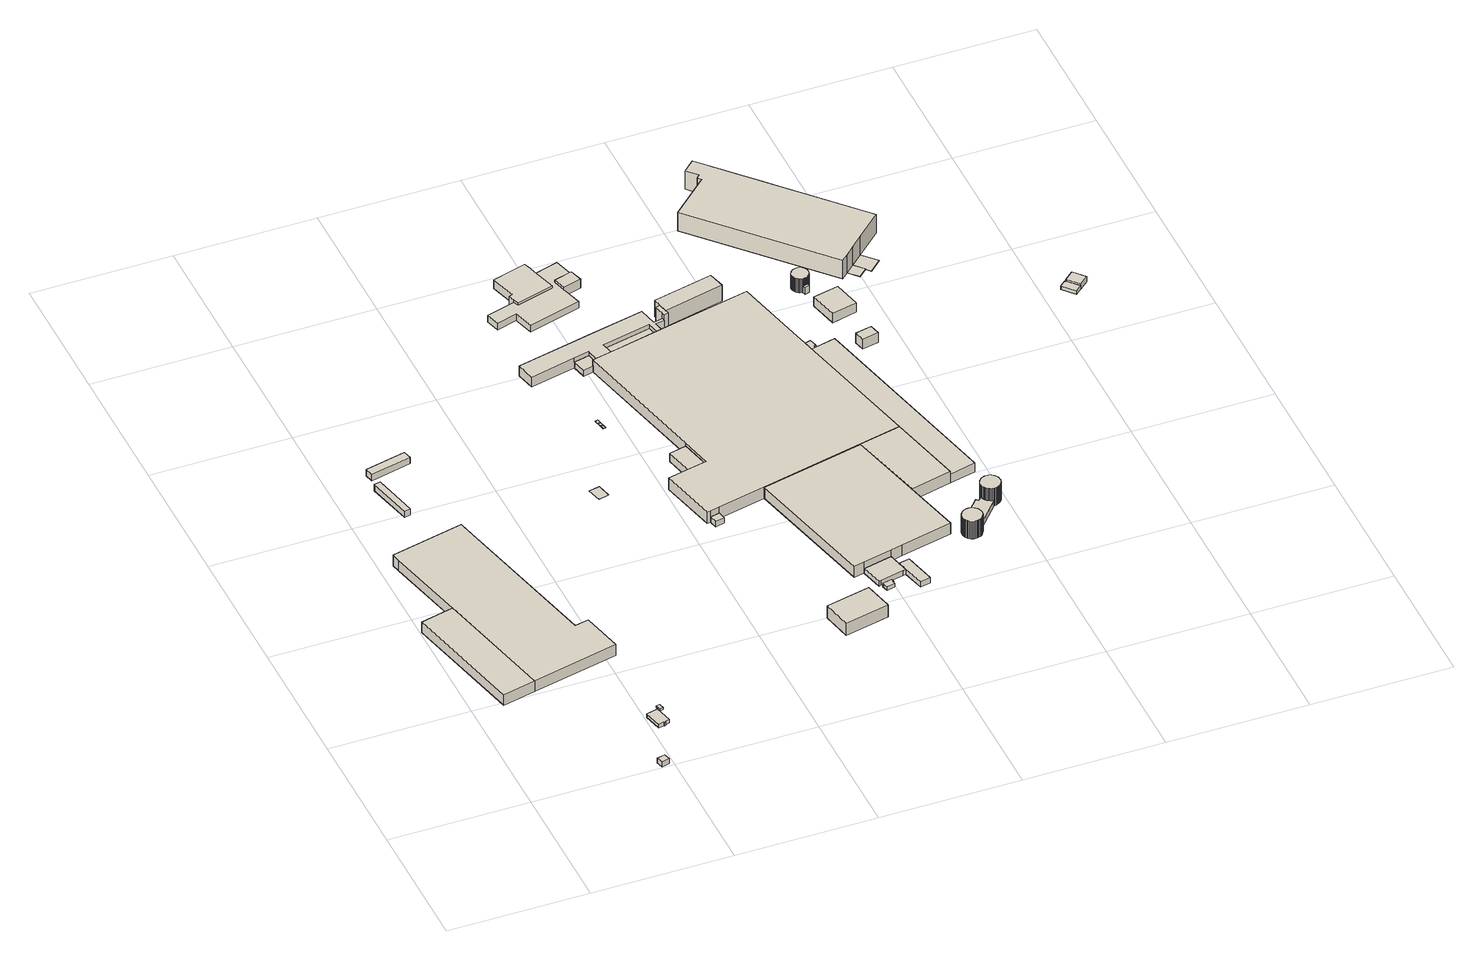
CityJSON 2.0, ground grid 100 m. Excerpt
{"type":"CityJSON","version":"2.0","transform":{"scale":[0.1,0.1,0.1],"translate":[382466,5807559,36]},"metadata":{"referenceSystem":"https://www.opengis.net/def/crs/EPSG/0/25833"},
"CityObjects":{
"building1":{"type":"Building","attributes":{"Gemeindeschluessel":"11000006","BezugspunktDach":"2200","function":"31001_2111","measuredHeight":8.67,"storeysAboveGround":1},"address":[{"country":"Germany","locality":"Berlin","thoroughfareNumber":"10 (2)","thoroughfareName":"Wupperstraße"}],"geometry":[{"type":"Solid","lod":"1","boundaries":[[[[0,1,2,3,4]],[[5,6,7,8,9]],[[5,9,4,3]],[[6,5,3,2]],[[7,6,2,1]],[[8,7,1,0]],[[9,8,0,4]]]]}]},
"building2":{"type":"Building","attributes":{"Gemeindeschluessel":"11000006","BezugspunktDach":"2200","function":"31001_2610","measuredHeight":4.97,"storeysAboveGround":1},"address":[{"country":"Germany","locality":"Berlin","thoroughfareNumber":"2 (2)","thoroughfareName":"Wupperstraße"}],"geometry":[{"type":"Solid","lod":"1","boundaries":[[[[10,11,12,13,14]],[[15,16,17,18,19]],[[15,19,14,13]],[[16,15,13,12]],[[17,16,12,11]],[[18,17,11,10]],[[19,18,10,14]]]]}]},
"building3":{"type":"Building","attributes":{"Gemeindeschluessel":"11000006","BezugspunktDach":"2200","function":"31001_2111","measuredHeight":8.91,"storeysAboveGround":2},"address":[{"country":"Germany","locality":"Berlin","thoroughfareNumber":"10","thoroughfareName":"Wupperstraße"}],"geometry":[{"type":"Solid","lod":"1","boundaries":[[[[20,21,22,23,24,25,26,27,28,29]],[[30,31,32,33,34,7,6,5,35,36]],[[30,36,29,28]],[[31,30,28,27]],[[32,31,27,26]],[[33,32,26,25]],[[34,33,25,24]],[[7,34,24,23]],[[6,7,23,22]],[[5,6,22,21]],[[35,5,21,20]],[[36,35,20,29]]]]}]},
"building4":{"type":"Building","attributes":{"Gemeindeschluessel":"11000006","BezugspunktDach":"2200","function":"31001_2610","measuredHeight":3,"storeysAboveGround":1},"address":[{"country":"Germany","locality":"Berlin","thoroughfareNumber":"2, 4","thoroughfareName":"Wupperstraße"}],"geometry":[{"type":"Solid","lod":"1","boundaries":[[[[37,38,39,40,41,42,43,44]],[[45,46,47,48,49,50,51,52]],[[45,52,44,43]],[[46,45,43,42]],[[47,46,42,41]],[[48,47,41,40]],[[49,48,40,39]],[[50,49,39,38]],[[51,50,38,37]],[[52,51,37,44]]]]}]},
"building5":{"type":"Building","attributes":{"Gemeindeschluessel":"11000006","BezugspunktDach":"2200","function":"51009_1610","measuredHeight":5.16,"storeysAboveGround":0},"address":[{"country":"Germany","locality":"Berlin"}],"geometry":[{"type":"Solid","lod":"1","boundaries":[[[[53,54,55,56]],[[57,58,59,60]],[[57,60,56,55]],[[58,57,55,54]],[[59,58,54,53]],[[60,59,53,56]]]]}]},
"building6":{"type":"Building","attributes":{"Gemeindeschluessel":"11000006","BezugspunktDach":"2200","function":"31001_2610","measuredHeight":1.41,"storeysAboveGround":1},"address":[{"country":"Germany","locality":"Berlin","thoroughfareNumber":"2 (1)","thoroughfareName":"Wupperstraße"}],"geometry":[{"type":"Solid","lod":"1","boundaries":[[[[61,62,63,64]],[[65,66,67,68]],[[65,68,64,63]],[[66,65,63,62]],[[67,66,62,61]],[[68,67,61,64]]]]}]},
"building7":{"type":"Building","attributes":{"Gemeindeschluessel":"11000006","BezugspunktDach":"2200","function":"51009_1610","measuredHeight":5.29,"storeysAboveGround":0},"address":[{"country":"Germany","locality":"Berlin"}],"geometry":[{"type":"Solid","lod":"1","boundaries":[[[[69,70,71,72]],[[73,74,75,76]],[[73,76,72,71]],[[74,73,71,70]],[[75,74,70,69]],[[76,75,69,72]]]]}]},
"building8":{"type":"Building","attributes":{"Gemeindeschluessel":"11000006","BezugspunktDach":"2200","function":"31001_2143","measuredHeight":0.089,"storeysAboveGround":1},"address":[{"country":"Germany","locality":"Berlin","thoroughfareNumber":"9 (1)","thoroughfareName":"Wupperstraße"}],"geometry":[{"type":"Solid","lod":"1","boundaries":[[[[77,78,79,80]],[[81,82,83,84]],[[81,84,80,79]],[[82,81,79,78]],[[83,82,78,77]],[[84,83,77,80]]]]}]},
"building9":{"type":"Building","attributes":{"Gemeindeschluessel":"11000006","BezugspunktDach":"2200","function":"51009_1610","measuredHeight":4.33,"storeysAboveGround":0},"address":[{"country":"Germany","locality":"Berlin"}],"geometry":[{"type":"Solid","lod":"1","boundaries":[[[[85,86,87,88]],[[89,90,91,92]],[[89,92,88,87]],[[90,89,87,86]],[[91,90,86,85]],[[92,91,85,88]]]]}]},
"building10":{"type":"Building","attributes":{"Gemeindeschluessel":"11000006","BezugspunktDach":"2200","function":"51009_1610","measuredHeight":0.447,"storeysAboveGround":0},"address":[{"country":"Germany","locality":"Berlin"}],"geometry":[{"type":"Solid","lod":"1","boundaries":[[[[93,94,95,96]],[[97,98,99,100]],[[97,100,96,95]],[[98,97,95,94]],[[99,98,94,93]],[[100,99,93,96]]]]}]},
"building11":{"type":"Building","attributes":{"Gemeindeschluessel":"11000006","BezugspunktDach":"2200","function":"51009_1610","measuredHeight":0.212,"storeysAboveGround":0},"address":[{"country":"Germany","locality":"Berlin"}],"geometry":[{"type":"Solid","lod":"1","boundaries":[[[[101,102,103,104]],[[105,106,107,108]],[[105,108,104,103]],[[106,105,103,102]],[[107,106,102,101]],[[108,107,101,104]]]]}]},
"building12":{"type":"Building","attributes":{"Gemeindeschluessel":"11000006","BezugspunktDach":"2200","function":"51009_1610","measuredHeight":0.258,"storeysAboveGround":0},"address":[{"country":"Germany","locality":"Berlin"}],"geometry":[{"type":"Solid","lod":"1","boundaries":[[[[109,110,111,112]],[[113,114,115,116]],[[113,116,112,111]],[[114,113,111,110]],[[115,114,110,109]],[[116,115,109,112]]]]}]},
"building13":{"type":"Building","attributes":{"Gemeindeschluessel":"11000006","BezugspunktDach":"2200","function":"31001_2143","measuredHeight":10.91,"storeysAboveGround":2},"address":[{"country":"Germany","locality":"Berlin","thoroughfareNumber":"325 (8)","thoroughfareName":"Goerzallee"}],"geometry":[{"type":"Solid","lod":"1","boundaries":[[[[117,118,119,120]],[[121,122,123,124]],[[121,124,120,119]],[[122,121,119,118]],[[123,122,118,117]],[[124,123,117,120]]]]}]},
"building14":{"type":"Building","attributes":{"Gemeindeschluessel":"11000006","BezugspunktDach":"2200","function":"51009_1610","measuredHeight":6.76,"storeysAboveGround":0},"address":[{"country":"Germany","locality":"Berlin"}],"geometry":[{"type":"Solid","lod":"1","boundaries":[[[[125,126,127,128]],[[129,130,131,132]],[[129,132,128,127]],[[130,129,127,126]],[[131,130,126,125]],[[132,131,125,128]]]]}]},
"building15":{"type":"Building","attributes":{"Gemeindeschluessel":"11000006","BezugspunktDach":"2200","function":"51009_1610","measuredHeight":3.55,"storeysAboveGround":0},"address":[{"country":"Germany","locality":"Berlin"}],"geometry":[{"type":"Solid","lod":"1","boundaries":[[[[133,134,135,136]],[[137,138,139,140]],[[137,140,136,135]],[[138,137,135,134]],[[139,138,134,133]],[[140,139,133,136]]]]}]},
"building16":{"type":"Building","attributes":{"Gemeindeschluessel":"11000006","BezugspunktDach":"2200","function":"31001_2140","measuredHeight":2.92,"storeysAboveGround":1},"address":[{"country":"Germany","locality":"Berlin","thoroughfareNumber":"325 (7)","thoroughfareName":"Goerzallee"}],"geometry":[{"type":"Solid","lod":"1","boundaries":[[[[141,142,143,144,145,146]],[[147,148,149,150,151,152]],[[147,152,146,145]],[[148,147,145,144]],[[149,148,144,143]],[[150,149,143,142]],[[151,150,142,141]],[[152,151,141,146]]]]}]},
"building17":{"type":"Building","attributes":{"Gemeindeschluessel":"11000006","function":"31001_2020"},"address":[{"country":"Germany","locality":"Berlin","thoroughfareNumber":"325","thoroughfareName":"Goerzallee"}],"children":["building17-1","building17-2","building17-3"]},
"building17-1":{"type":"BuildingPart","attributes":{"BezugspunktDach":"2200","measuredHeight":8.14,"storeysAboveGround":2},"parents":["building17"],"geometry":[{"type":"MultiSurface","lod":"1","boundaries":[[[153,154,155,156,157,158,159,160,161,162,163,164,165,166,167,168,169]],[[139,138,170,171,172,173,174,175,176,177,178,179,180,181,182,183,184]],[[139,184,169,168]],[[138,139,168,167]],[[170,138,167,166]],[[171,170,166,165]],[[172,171,165,164]],[[173,172,164,163]],[[174,173,163,162]],[[175,174,162,161]],[[176,175,161,160]],[[185,186,160,159]],[[177,176,187,188]],[[189,185,190,159,158]],[[178,177,188,191,192]],[[193,189,158,157]],[[179,178,191,194]],[[180,179,157,156]],[[181,195,196,156,155]],[[197,195,155,154]],[[181,198,181,182]],[[183,182,154,153]],[[184,183,153,169]],[[188,187,186,185]],[[192,191,188,190,185,189]],[[194,191,189,193]],[[180,196,195,181]],[[182,181,198,195,197]]]}]},
"building17-2":{"type":"BuildingPart","attributes":{"BezugspunktDach":"2200","measuredHeight":4.84,"storeysAboveGround":2},"parents":["building17"],"geometry":[{"type":"Solid","lod":"1","boundaries":[[[[199,200,201,196,195,197]],[[181,180,202,203,204,182]],[[202,180,196,201]],[[203,202,201,200]],[[204,203,200,199]],[[182,204,199,197]],[[181,182,197,195]],[[180,181,195,196]]]]}]},
"building17-3":{"type":"BuildingPart","attributes":{"BezugspunktDach":"2200","measuredHeight":4.84,"storeysAboveGround":2},"parents":["building17"],"geometry":[{"type":"MultiSurface","lod":"1","boundaries":[[[193,186,185,189]],[[188,187,194,191]],[[194,187,186,193]],[[188,191,189,185]],[[187,188,205,185,186]],[[194,193,189,191]]]}]},
"building18":{"type":"Building","attributes":{"Gemeindeschluessel":"11000006","function":"31001_2054"},"address":[{"country":"Germany","locality":"Berlin","thoroughfareNumber":"327","thoroughfareName":"Goerzallee"}],"children":["building18-1","building18-2","building18-3"]},
"building18-1":{"type":"BuildingPart","attributes":{"BezugspunktDach":"2200","measuredHeight":7.12,"storeysAboveGround":2},"parents":["building18"],"geometry":[{"type":"MultiSurface","lod":"1","boundaries":[[[206,207,208,209,210,211,212,213,214]],[[215,216,217,218,219,220,221,222,223]],[[215,223,214,213]],[[216,215,213,212]],[[217,216,212,211]],[[224,225,211,210]],[[226,224,218,210,209]],[[227,226,209,208]],[[221,220,208,207]],[[222,221,207,206]],[[223,222,206,214]],[[218,217,225,224]],[[219,218,224,226]],[[220,219,226,227]]]}]},
"building18-2":{"type":"BuildingPart","attributes":{"BezugspunktDach":"2200","measuredHeight":5.46,"storeysAboveGround":2},"parents":["building18"],"geometry":[{"type":"MultiSurface","lod":"1","boundaries":[[[228,229,230,231,232,233,234,235,236,237,225,224,226,227,238]],[[220,219,218,217,239,240,241,242,243,244,245,246,247,248,249]],[[220,249,238,227]],[[220,250,220,219]],[[219,226,219,218]],[[239,217,225,237]],[[240,239,237,236]],[[241,240,236,235]],[[242,241,235,234]],[[243,242,234,242,243,251]],[[244,243,244,232]],[[245,244,232,231]],[[246,245,231,230]],[[247,246,230,229]],[[248,247,229,228]],[[249,248,228,238]],[[219,220,250,227,226]],[[218,219,226,224,252]],[[253,217,218,224,225]],[[251,243,242,234,233]],[[233,232,244,243]]]}]},
"building18-3":{"type":"BuildingPart","attributes":{"BezugspunktDach":"2200","measuredHeight":7.21,"storeysAboveGround":2},"parents":["building18"],"geometry":[{"type":"MultiSurface","lod":"1","boundaries":[[[254,255,256,257]],[[242,258,244,243]],[[234,233,243,257,256]],[[258,242,256,255]],[[244,258,255,254]],[[243,233,232,259,254,257]],[[242,243,233,234]],[[244,259,232,233,243]]]}]},
"building19":{"type":"Building","attributes":{"Gemeindeschluessel":"11000006","function":"31001_2111"},"address":[{"country":"Germany","locality":"Berlin","thoroughfareNumber":"325 (6)","thoroughfareName":"Goerzallee"}],"children":["building19-1","building19-2"]},
"building19-1":{"type":"BuildingPart","attributes":{"BezugspunktDach":"2200","measuredHeight":4.18,"storeysAboveGround":1},"parents":["building19"],"geometry":[{"type":"Solid","lod":"1","boundaries":[[[[260,261,262,263,264,265,266,267,268]],[[269,270,271,272,273,274,275,276,277]],[[269,277,268,267]],[[270,269,267,266]],[[271,270,266,265]],[[272,271,265,264]],[[274,273,263,262]],[[275,274,262,261]],[[276,275,261,260]],[[277,276,260,268]],[[273,272,264,263]]]]}]},
"building19-2":{"type":"BuildingPart","attributes":{"BezugspunktDach":"2200","measuredHeight":4.34,"storeysAboveGround":1},"parents":["building19"],"geometry":[{"type":"MultiSurface","lod":"1","boundaries":[[[278,279,280,281,282]],[[283,284,285,273,272]],[[283,272,282,281]],[[284,283,281,280]],[[285,284,280,279]],[[273,285,279,278]],[[272,264,263,278,282]],[[273,286,263,264,272,287]]]}]},
"building20":{"type":"Building","attributes":{"Gemeindeschluessel":"11000006","function":"31001_2111"},"address":[{"country":"Germany","locality":"Berlin","thoroughfareNumber":"325 (5)","thoroughfareName":"Goerzallee"}],"children":["building20-1","building20-2"]},
"building20-1":{"type":"BuildingPart","attributes":{"BezugspunktDach":"2200","measuredHeight":12.48,"storeysAboveGround":2},"parents":["building20"],"geometry":[{"type":"MultiSurface","lod":"1","boundaries":[[[288,289,290,291,292,293,294,295,296]],[[297,298,299,300,301,302,303,304,305]],[[297,305,296,295]],[[298,297,295,294]],[[300,299,293,292]],[[301,300,292,291]],[[302,301,291,290]],[[303,302,290,289]],[[304,303,289,288]],[[305,304,288,296]],[[306,299,298,294,293]]]}]},
"building20-2":{"type":"BuildingPart","attributes":{"BezugspunktDach":"2200","measuredHeight":9.44,"storeysAboveGround":2},"parents":["building20"],"geometry":[{"type":"Solid","lod":"1","boundaries":[[[[307,308,309,310]],[[311,312,299,298]],[[311,298,310,309]],[[312,311,309,308]],[[299,312,308,307]],[[298,294,293,299,307,310]],[[299,293,294,298]]]]}]},
"building21":{"type":"Building","attributes":{"Gemeindeschluessel":"11000006","BezugspunktDach":"2200","function":"31001_2111","measuredHeight":9.54,"storeysAboveGround":2},"address":[{"country":"Germany","locality":"Berlin","thoroughfareNumber":"325 (2)","thoroughfareName":"Goerzallee"}],"geometry":[{"type":"Solid","lod":"1","boundaries":[[[[313,314,315,316,309,317,318,319,320,321,322,323,324,325,326,327,328,329,330]],[[331,332,333,203,202,180,179,176,175,334,335,336,337,338,339,89,92,340,341]],[[331,341,330,329]],[[332,331,329,328]],[[333,332,328,327]],[[203,333,327,326]],[[202,203,326,325]],[[180,202,325,324]],[[179,180,324,323]],[[176,179,323,322]],[[175,176,322,321]],[[334,175,321,320]],[[335,334,320,319]],[[336,335,319,318]],[[337,336,318,317]],[[338,337,317,309]],[[339,338,309,316]],[[89,339,316,315]],[[92,89,315,314]],[[340,92,314,313]],[[341,340,313,330]]]]}]},
"building22":{"type":"Building","attributes":{"Gemeindeschluessel":"11000006","BezugspunktDach":"2200","function":"31001_2100","measuredHeight":12.76,"storeysAboveGround":3},"address":[{"country":"Germany","locality":"Berlin","thoroughfareNumber":"325 (4)","thoroughfareName":"Goerzallee"}],"geometry":[{"type":"Solid","lod":"1","boundaries":[[[[342,343,344,345,346,347,348]],[[349,350,351,352,173,172,353]],[[349,353,348,347]],[[350,349,347,346]],[[351,350,346,345]],[[352,351,345,344]],[[173,352,344,343]],[[172,173,343,342]],[[353,172,342,348]]]]}]},
"building23":{"type":"Building","attributes":{"Gemeindeschluessel":"11000006","BezugspunktDach":"2200","function":"31001_2513","measuredHeight":14.44,"storeysAboveGround":3},"address":[{"country":"Germany","locality":"Berlin","thoroughfareNumber":"325 (10)","thoroughfareName":"Goerzallee"}],"geometry":[{"type":"Solid","lod":"1","boundaries":[[[[354,355,356,357,358,359,360,361,362,363,364,365,366,367,368,369,370,371,372,373,374,375,376,377,378,379,380,381,382,383,384,385,386,387,388,389,390,391,392,393,394,395,396,397,398,399]],[[400,401,402,403,404,405,406,407,408,409,410,411,412,413,414,415,416,417,418,419,420,421,422,423,424,425,426,427,428,429,430,431,432,433,434,435,436,437,438,439,440,441,442,443,444,445]],[[400,445,399,398]],[[401,400,398,397]],[[402,401,397,396]],[[403,402,396,395]],[[404,403,395,394]],[[405,404,394,393]],[[406,405,393,392]],[[407,406,392,391]],[[408,407,391,390]],[[409,408,390,389]],[[410,409,389,388]],[[411,410,388,387]],[[412,411,387,386]],[[413,412,386,385]],[[414,413,385,384]],[[415,414,384,383]],[[416,415,383,382]],[[417,416,382,381]],[[418,417,381,380]],[[419,418,380,379]],[[420,419,379,378]],[[421,420,378,377]],[[422,421,377,376]],[[423,422,376,375]],[[424,423,375,374]],[[425,424,374,373]],[[426,425,373,372]],[[427,426,372,371]],[[428,427,371,370]],[[429,428,370,369]],[[430,429,369,368]],[[431,430,368,367]],[[432,431,367,366]],[[433,432,366,365]],[[434,433,365,364]],[[435,434,364,363]],[[436,435,363,362]],[[437,436,362,361]],[[438,437,361,360]],[[439,438,360,359]],[[440,439,359,358]],[[441,440,358,357]],[[442,441,357,356]],[[443,442,356,355]],[[444,443,355,354]],[[445,444,354,399]]]]}]},
"building24":{"type":"Building","attributes":{"Gemeindeschluessel":"11000006","BezugspunktDach":"2200","function":"31001_2100","measuredHeight":13.15,"storeysAboveGround":3},"address":[{"country":"Germany","locality":"Berlin","thoroughfareNumber":"325 (1)","thoroughfareName":"Goerzallee"}],"geometry":[{"type":"Solid","lod":"1","boundaries":[[[[446,447,448,449,450,451]],[[452,453,454,455,456,457]],[[452,457,451,450]],[[453,452,450,449]],[[454,453,449,448]],[[455,454,448,447]],[[456,455,447,446]],[[457,456,446,451]]]]}]},
"building25":{"type":"Building","attributes":{"Gemeindeschluessel":"11000006","BezugspunktDach":"2200","function":"31001_2512","measuredHeight":4.29,"storeysAboveGround":1},"address":[{"country":"Germany","locality":"Berlin","thoroughfareNumber":"325 (9)","thoroughfareName":"Goerzallee"}],"geometry":[{"type":"Solid","lod":"1","boundaries":[[[[458,459,460,461,462,463,464,465,466,467,468,469,470,471,472,473,474,475,476,477,478,479,480,481,482,483,484,485]],[[486,487,488,489,490,491,492,493,494,495,496,497,498,499,500,501,502,503,504,505,506,507,508,509,510,511,512,513]],[[486,513,485,484]],[[487,486,484,483]],[[488,487,483,482]],[[489,488,482,481]],[[490,489,481,480]],[[491,490,480,479]],[[492,491,479,478]],[[493,492,478,477]],[[494,493,477,476]],[[495,494,476,475]],[[496,495,475,474]],[[497,496,474,473]],[[498,497,473,472]],[[499,498,472,471]],[[500,499,471,470]],[[501,500,470,469]],[[502,501,469,468]],[[503,502,468,467]],[[504,503,467,466]],[[505,504,466,465]],[[506,505,465,464]],[[507,506,464,463]],[[508,507,463,462]],[[509,508,462,461]],[[510,509,461,460]],[[511,510,460,459]],[[512,511,459,458]],[[513,512,458,485]]]]}]},
"building26":{"type":"Building","attributes":{"Gemeindeschluessel":"11000006","BezugspunktDach":"2200","function":"31001_2513","measuredHeight":14.36,"storeysAboveGround":3},"address":[{"country":"Germany","locality":"Berlin","thoroughfareNumber":"325 (11)","thoroughfareName":"Goerzallee"}],"geometry":[{"type":"Solid","lod":"1","boundaries":[[[[514,515,516,517,518,519,520,521,522,523,524,525,526,527,528,529,530,531,532,533,534,535,536,537,538,539,540,541,542,543,544,545,546,547,548,549,550,551,552,553,554,555,556,557,558,559]],[[560,561,562,563,564,565,566,567,568,569,570,571,572,573,574,575,576,577,578,579,580,581,582,583,584,585,586,587,588,589,590,591,592,593,594,595,596,597,598,599,600,601,602,603,604,605]],[[560,605,559,558]],[[561,560,558,557]],[[562,561,557,556]],[[563,562,556,555]],[[564,563,555,554]],[[565,564,554,553]],[[566,565,553,552]],[[567,566,552,551]],[[568,567,551,550]],[[569,568,550,549]],[[570,569,549,548]],[[571,570,548,547]],[[572,571,547,546]],[[573,572,546,545]],[[574,573,545,544]],[[575,574,544,543]],[[576,575,543,542]],[[577,576,542,541]],[[578,577,541,540]],[[579,578,540,539]],[[580,579,539,538]],[[581,580,538,537]],[[582,581,537,536]],[[583,582,536,535]],[[584,583,535,534]],[[585,584,534,533]],[[586,585,533,532]],[[587,586,532,531]],[[588,587,531,530]],[[589,588,530,529]],[[590,589,529,528]],[[591,590,528,527]],[[592,591,527,526]],[[593,592,526,525]],[[594,593,525,524]],[[595,594,524,523]],[[596,595,523,522]],[[597,596,522,521]],[[598,597,521,520]],[[599,598,520,519]],[[600,599,519,518]],[[601,600,518,517]],[[602,601,517,516]],[[603,602,516,515]],[[604,603,515,514]],[[605,604,514,559]]]]}]},
"building27":{"type":"Building","attributes":{"Gemeindeschluessel":"11000006","BezugspunktDach":"2200","function":"31001_2020","measuredHeight":3.41,"storeysAboveGround":1},"address":[{"country":"Germany","locality":"Berlin","thoroughfareNumber":"325 (12)","thoroughfareName":"Goerzallee"}],"geometry":[{"type":"Solid","lod":"1","boundaries":[[[[606,607,608,609,610,611,612,613]],[[614,615,616,617,618,619,620,621]],[[614,621,613,612]],[[615,614,612,611]],[[616,615,611,610]],[[617,616,610,609]],[[618,617,609,608]],[[619,618,608,607]],[[620,619,607,606]],[[621,620,606,613]]]]}]},
"building28":{"type":"Building","attributes":{"Gemeindeschluessel":"11000006","BezugspunktDach":"2200","function":"51009_1610","measuredHeight":7.38,"storeysAboveGround":0},"address":[{"country":"Germany","locality":"Berlin"}],"geometry":[{"type":"Solid","lod":"1","boundaries":[[[[622,623,624,625,626]],[[627,628,629,338,337]],[[627,337,626,625]],[[628,627,625,624]],[[629,628,624,623]],[[338,629,623,622]],[[337,338,622,626]]]]}]},
"building29":{"type":"Building","attributes":{"Gemeindeschluessel":"11000006","BezugspunktDach":"2200","function":"51009_1610","measuredHeight":3.17,"storeysAboveGround":0},"address":[{"country":"Germany","locality":"Berlin"}],"geometry":[{"type":"Solid","lod":"1","boundaries":[[[[630,631,632,633]],[[617,634,619,618]],[[617,618,633,632]],[[634,617,632,631]],[[619,634,631,630]],[[618,619,630,633]]]]}]},
"building30":{"type":"Building","attributes":{"Gemeindeschluessel":"11000006","BezugspunktDach":"2200","function":"31001_2140","measuredHeight":9.21,"storeysAboveGround":1},"address":[{"country":"Germany","locality":"Berlin","thoroughfareNumber":"325 (13)","thoroughfareName":"Goerzallee"}],"geometry":[{"type":"Solid","lod":"1","boundaries":[[[[635,636,637,638]],[[639,640,641,642]],[[639,642,638,637]],[[640,639,637,636]],[[641,640,636,635]],[[642,641,635,638]]]]}]},
"building31":{"type":"Building","attributes":{"Gemeindeschluessel":"11000006","function":"31001_2142"},"address":[{"country":"Germany","locality":"Berlin","thoroughfareNumber":"325 (15)","thoroughfareName":"Goerzallee"}],"children":["building31-1","building31-2"]},
"building31-1":{"type":"BuildingPart","attributes":{"BezugspunktDach":"2200","measuredHeight":11.38,"storeysAboveGround":3},"parents":["building31"],"geometry":[{"type":"MultiSurface","lod":"1","boundaries":[[[643,644,645,646,647,648,649,650,651,652,653,654,655,656,657,658,659,660,661,662,663,664,665,666,667,668,669,670,671,672,673,674,675,676,677,678,679,680,681,682,683,684]],[[685,686,687,688,689,690,691,692,693,694,695,696,697,698,699,700,701,702,703,704,705,706,707,708,709,710,711,712,713,714,715,716,717,718,719,720,721,722,723,724,725,726]],[[685,726,684,683]],[[686,685,683,682]],[[687,686,682,681]],[[688,687,681,680]],[[689,688,680,679]],[[690,689,679,678]],[[691,690,678,677]],[[692,691,677,676]],[[693,692,676,675]],[[694,693,675,674]],[[695,694,674,673]],[[696,695,673,672]],[[697,696,672,671]],[[698,697,671,670]],[[699,698,670,669]],[[700,699,669,668]],[[701,700,668,667]],[[702,701,667,666]],[[703,702,666,665]],[[704,703,665,664]],[[705,704,664,663]],[[706,705,663,662]],[[707,706,662,661]],[[708,707,661,660]],[[709,708,660,659]],[[710,709,659,658]],[[711,710,658,657]],[[727,728,657,656]],[[713,729,727,712,656,655]],[[730,731,729,713,655,654]],[[732,731,714,654,653]],[[716,733,732,653,652]],[[717,716,652,651]],[[718,717,651,650]],[[719,718,650,649]],[[720,719,649,648]],[[721,720,648,647]],[[722,721,647,646]],[[723,722,646,645]],[[724,723,645,644]],[[725,724,644,643]],[[726,725,643,684]],[[712,711,728,727]],[[712,727,729,713]],[[714,713,729,731,730]],[[715,714,731,732]],[[715,732,733,716]]]}]},
"building31-2":{"type":"BuildingPart","attributes":{"BezugspunktDach":"2200","measuredHeight":5.65,"storeysAboveGround":3},"parents":["building31"],"geometry":[{"type":"MultiSurface","lod":"1","boundaries":[[[734,735,728,727,729,731,732,733]],[[736,737,738,739,740,741,742,743]],[[736,743,716,715]],[[737,736,732,715,714]],[[738,737,731,714,713,729]],[[739,738,729,713,712]],[[740,739,744,712,711]],[[741,740,728,735]],[[742,741,735,734]],[[743,742,734,733]],[[715,716,733,732]],[[714,715,732,731]],[[729,713,714,731]],[[712,713,729,727]],[[711,712,744,727,728]]]}]},
"building32":{"type":"Building","attributes":{"Gemeindeschluessel":"11000006","BezugspunktDach":"2200","function":"31001_2580","measuredHeight":7.56,"storeysAboveGround":2},"address":[{"country":"Germany","locality":"Berlin","thoroughfareNumber":"325 (14)","thoroughfareName":"Goerzallee"}],"geometry":[{"type":"Solid","lod":"1","boundaries":[[[[745,746,747,748]],[[749,750,751,752]],[[749,752,748,747]],[[750,749,747,746]],[[751,750,746,745]],[[752,751,745,748]]]]}]},
"building33":{"type":"Building","attributes":{"Gemeindeschluessel":"11000006","function":"31001_2100"},"address":[{"country":"Germany","locality":"Berlin","thoroughfareNumber":"309 (1)","thoroughfareName":"Goerzallee"}],"children":["building33-1","building33-2"]},
"building33-1":{"type":"BuildingPart","attributes":{"BezugspunktDach":"2200","measuredHeight":15.09,"storeysAboveGround":2},"parents":["building33"],"geometry":[{"type":"Solid","lod":"1","boundaries":[[[[753,754,755,756,757,758,759,760,761,762,763,764,765,766,767,768,769,770,771,772,773,774]],[[775,776,777,778,779,780,781,782,783,784,785,786,787,788,789,790,791,792,793,794,795,796]],[[775,796,774,773]],[[776,775,773,772]],[[777,776,772,771]],[[778,777,771,770]],[[779,778,770,769]],[[780,779,769,768]],[[781,780,768,767]],[[782,781,767,766]],[[783,782,766,765]],[[784,783,765,764]],[[785,784,764,763]],[[786,785,763,762]],[[787,786,762,761]],[[788,787,761,760]],[[789,788,760,759]],[[790,789,759,758]],[[791,790,758,757]],[[792,791,757,756]],[[793,792,756,755]],[[794,793,755,754]],[[795,794,754,753]],[[796,795,753,774]]]]}]},
"building33-2":{"type":"BuildingPart","attributes":{"BezugspunktDach":"2200","measuredHeight":0.131,"storeysAboveGround":2},"parents":["building33"],"geometry":[{"type":"Solid","lod":"1","boundaries":[[[[797,798,799,800,801]],[[802,803,804,805,806]],[[802,806,801,800]],[[803,802,800,799]],[[804,803,799,798]],[[805,804,798,797]],[[806,805,797,801]]]]}]},
"building34":{"type":"Building","attributes":{"Gemeindeschluessel":"11000006","BezugspunktDach":"2200","function":"51009_1610","measuredHeight":0.311,"storeysAboveGround":0},"address":[{"country":"Germany","locality":"Berlin"}],"geometry":[{"type":"Solid","lod":"1","boundaries":[[[[807,808,809,810,792,793]],[[811,812,813,814,815,816]],[[811,816,793,792]],[[812,811,792,810]],[[813,812,810,809]],[[814,813,809,808]],[[815,814,808,807]],[[816,815,807,793]]]]}]},
"building35":{"type":"Building","attributes":{"Gemeindeschluessel":"11000006","BezugspunktDach":"2200","function":"51009_1610","measuredHeight":3.53,"storeysAboveGround":0},"address":[{"country":"Germany","locality":"Berlin"}],"geometry":[{"type":"Solid","lod":"1","boundaries":[[[[817,818,819,820]],[[821,822,823,824]],[[821,824,820,819]],[[822,821,819,818]],[[823,822,818,817]],[[824,823,817,820]]]]}]},
"building36":{"type":"Building","attributes":{"Gemeindeschluessel":"11000006","BezugspunktDach":"2200","function":"31001_1010","measuredHeight":5.08,"storeysAboveGround":1},"address":[{"country":"Germany","locality":"Berlin","thoroughfareNumber":"3201","thoroughfareName":"Am Stichkanal"}],"geometry":[{"type":"Solid","lod":"1","boundaries":[[[[825,826,827,828]],[[829,830,831,832]],[[829,832,828,827]],[[830,829,827,826]],[[831,830,826,825]],[[832,831,825,828]]]]}]}
},
"vertices":[
[205,944,116],[442,998,116],[427,1061,116],[238,1885,116],[0,1829,116],[238,1885,30],[427,1061,30],[442,998,30],[205,944,30],[0,1829,30],
[915,5,46],[971,20,46],[965,44,46],[959,68,46],[902,54,46],[959,68,5],[965,44,5],[971,20,5],[915,5,5],[902,54,5],
[104,2462,119],[238,1885,119],[427,1061,119],[442,998,119],[1063,1139,119],[995,1438,119],[895,1416,119],[627,2577,119],[612,2644,119],[90,2525,119],[612,2644,30],[627,2577,30],[895,1416,30],[995,1438,30],[1063,1139,30],[104,2462,30],[90,2525,30],
[1046,375,39],[1084,384,39],[1087,378,39],[1097,381,39],[1095,388,39],[1127,395,39],[1097,523,39],[1016,504,39],[1097,523,9],[1127,395,9],[1095,388,9],[1097,381,9],[1087,378,9],[1084,384,9],[1046,375,9],[1016,504,9],
[343,2940,89],[386,2950,89],[311,3277,89],[267,3267,89],[311,3277,37],[386,2950,37],[343,2940,37],[267,3267,37],
[1118,528,27],[1143,534,27],[1133,575,27],[1108,569,27],[1133,575,13],[1143,534,13],[1118,528,13],[1108,569,13],
[290,3366,90],[583,3433,90],[569,3493,90],[276,3426,90],[569,3493,37],[583,3433,37],[290,3366,37],[276,3426,37],
[1563,2627,43],[1637,2644,43],[1614,2746,43],[1539,2730,43],[1614,2746,42],[1637,2644,42],[1563,2627,42],[1539,2730,42],
[2150,2088,82],[2217,2103,82],[2205,2159,82],[2138,2144,82],[2205,2159,38],[2217,2103,38],[2150,2088,38],[2138,2144,38],
[1862,3283,43],[1881,3287,43],[1876,3313,43],[1857,3310,43],[1876,3313,39],[1881,3287,39],[1862,3283,39],[1857,3310,39],
[1855,3316,41],[1875,3319,41],[1870,3343,41],[1851,3340,41],[1870,3343,39],[1875,3319,39],[1855,3316,39],[1851,3340,39],
[1849,3347,41],[1869,3350,41],[1865,3377,41],[1844,3373,41],[1865,3377,39],[1869,3350,39],[1849,3347,39],[1844,3373,39],
[2511,768,120],[2831,841,120],[2784,1051,120],[2465,981,120],[2784,1051,21],[2831,841,21],[2511,768,21],[2465,981,21],
[2183,2593,105],[2305,2619,105],[2254,2843,105],[2132,2815,105],[2254,2843,37],[2305,2619,37],[2183,2593,37],[2132,2815,37],
[2017,4088,73],[2068,4100,73],[2060,4130,73],[2010,4119,73],[2060,4130,38],[2068,4100,38],[2017,4088,38],[2010,4119,38],
[2919,1070,69],[2979,1083,69],[2973,1106,69],[2980,1107,69],[2975,1130,69],[2909,1114,69],[2975,1130,40],[2980,1107,40],[2973,1106,40],[2979,1083,40],[2919,1070,40],[2909,1114,40],
[1603,3851,119],[1930,3927,119],[2041,3952,119],[2061,3857,119],[2174,3882,119],[2152,3979,119],[2505,4059,119],[2527,3962,119],[2561,3970,119],[2545,4045,119],[2609,4060,119],[2604,4083,119],[2540,4067,119],[2511,4199,119],[2068,4100,119],[2017,4088,119],[1571,3988,119],[2511,4199,38],[2540,4067,38],[2604,4083,38],[2609,4060,38],[2545,4045,38],[2561,3970,38],[2527,3962,38],[2505,4059,38],[2152,3979,38],[2174,3882,38],[2061,3857,38],[2041,3952,38],[1930,3927,38],[1603,3851,38],[1571,3988,38],[2505,4059,87],[2527,3962,87],[2527,3962,39],[2505,4059,39],[2152,3979,87],[2505,4059,70],[2152,3979,39],[2152,3979,67],[2174,3882,87],[2174,3882,39],[2041,3952,87],[2061,3857,87],[1930,3927,87],[2041,3952,78],
[1953,3825,87],[2024,3842,87],[2023,3848,87],[2023,3848,38],[2024,3842,38],[1953,3825,38],
[2505,4059,79],
[1804,4664,128],[1778,4656,128],[1792,4608,128],[1806,4572,128],[2075,4649,128],[2023,4823,128],[2010,4872,128],[1995,4919,128],[1751,4849,128],[1995,4919,57],[2010,4872,57],[2023,4823,57],[2075,4649,57],[1806,4572,57],[1792,4608,57],[1778,4656,57],[1804,4664,57],[1751,4849,57],[2075,4649,111],[2023,4823,111],[1806,4572,111],[1792,4608,111],
[1613,4449,111],[1759,4491,111],[1801,4347,111],[2178,4455,111],[2136,4602,111],[2110,4695,111],[2241,4733,111],[2201,4874,111],[2115,4850,111],[2068,4836,111],[1584,4548,111],[2068,4836,57],[2115,4850,57],[2201,4874,57],[2241,4733,57],[2110,4695,57],[2136,4602,57],[2178,4455,57],[1801,4347,57],[1759,4491,57],[1613,4449,57],[1584,4548,57],[1792,4608,79],[2110,4695,96],[2075,4649,71],[2023,4823,75],
[2136,4602,129],[2268,4640,129],[2241,4733,129],[2110,4695,129],[2268,4640,57],[2136,4602,68],
[2891,1135,73],[2909,1139,73],[3077,1177,73],[3096,1181,73],[3079,1252,73],[3059,1339,73],[3040,1335,73],[2872,1296,73],[2853,1292,73],[2872,1296,34],[3040,1335,34],[3059,1339,34],[3079,1252,34],[3096,1181,34],[3077,1177,34],[2909,1139,34],[2891,1135,34],[2853,1292,34],
[3096,1181,78],[3133,1024,78],[3207,1041,78],[3154,1267,78],[3079,1252,78],[3154,1267,34],[3207,1041,34],[3133,1024,34],[3096,1181,44],[3080,1249,34],
[2776,1274,129],[2853,1292,129],[3059,1339,129],[3145,1359,129],[3515,1444,129],[3418,1852,129],[3286,2402,129],[2918,2319,129],[2550,2236,129],[2918,2319,39],[3286,2402,39],[3418,1852,39],[3515,1444,39],[3145,1359,39],[3059,1339,39],[2853,1292,39],[2776,1274,39],[2550,2236,39],[3418,1852,101],
[3418,1852,133],[3712,1922,133],[3585,2469,133],[3286,2402,133],[3585,2469,39],[3712,1922,39],
[2114,2139,133],[2138,2144,133],[2205,2159,133],[2550,2236,133],[3361,3434,133],[3355,3460,133],[3330,3567,133],[3204,4114,133],[2561,3970,133],[2527,3962,133],[2174,3882,133],[2061,3857,133],[2023,3848,133],[2024,3842,133],[2254,2843,133],[2305,2619,133],[2183,2593,133],[2016,2555,133],[2183,2593,38],[2305,2619,38],[2254,2843,38],[3204,4114,38],[3330,3567,38],[3355,3460,38],[3361,3434,38],[3585,2469,38],[2550,2236,38],[2114,2139,38],[2016,2555,38],
[2604,4083,165],[2609,4060,165],[2641,4067,165],[2636,4091,165],[2634,4091,165],[2619,4159,165],[2588,4151,165],[2619,4159,38],[2634,4091,38],[2636,4091,38],[2641,4067,38],[2588,4151,38],
[3583,1403,182],[3585,1393,182],[3588,1384,182],[3593,1375,182],[3598,1367,182],[3605,1360,182],[3613,1354,182],[3621,1349,182],[3629,1345,182],[3638,1343,182],[3647,1342,182],[3657,1342,182],[3666,1343,182],[3675,1345,182],[3684,1349,182],[3692,1354,182],[3699,1360,182],[3705,1367,182],[3711,1374,182],[3715,1383,182],[3719,1391,182],[3721,1401,182],[3721,1410,182],[3721,1419,182],[3719,1428,182],[3716,1436,182],[3712,1445,182],[3708,1452,182],[3702,1459,182],[3695,1465,182],[3688,1470,182],[3680,1474,182],[3672,1477,182],[3663,1479,182],[3654,1480,182],[3644,1480,182],[3635,1478,182],[3625,1475,182],[3616,1470,182],[3608,1464,182],[3601,1458,182],[3595,1450,182],[3590,1441,182],[3586,1432,182],[3584,1423,182],[3583,1413,182],[3584,1423,37],[3586,1432,37],[3590,1441,37],[3595,1450,37],[3601,1458,37],[3608,1464,37],[3616,1470,37],[3625,1475,37],[3635,1478,37],[3644,1480,37],[3654,1480,37],[3663,1479,37],[3672,1477,37],[3680,1474,37],[3688,1470,37],[3695,1465,37],[3702,1459,37],[3708,1452,37],[3712,1445,37],[3716,1436,37],[3719,1428,37],[3721,1419,37],[3721,1410,37],[3721,1401,37],[3719,1391,37],[3715,1383,37],[3711,1374,37],[3705,1367,37],[3699,1360,37],[3692,1354,37],[3684,1349,37],[3675,1345,37],[3666,1343,37],[3657,1342,37],[3647,1342,37],[3638,1343,37],[3629,1345,37],[3621,1349,37],[3613,1354,37],[3605,1360,37],[3598,1367,37],[3593,1375,37],[3588,1384,37],[3585,1393,37],[3583,1403,37],[3583,1413,37],
[2619,4159,169],[2634,4091,169],[2636,4091,169],[3065,4191,169],[3036,4312,169],[2606,4215,169],[3036,4312,37],[3065,4191,37],[2636,4091,37],[2634,4091,37],[2619,4159,37],[2606,4215,37],
[3663,1479,81],[3672,1477,81],[3680,1474,81],[3688,1470,81],[3695,1465,81],[3702,1459,81],[3708,1452,81],[3712,1445,81],[3716,1436,81],[3719,1428,81],[3721,1419,81],[3884,1604,81],[3875,1605,81],[3866,1607,81],[3858,1611,81],[3850,1615,81],[3843,1620,81],[3836,1626,81],[3831,1633,81],[3826,1641,81],[3822,1649,81],[3820,1658,81],[3818,1666,81],[3794,1641,81],[3777,1657,81],[3657,1519,81],[3675,1502,81],[3654,1480,81],[3675,1502,38],[3657,1519,38],[3777,1657,38],[3794,1641,38],[3818,1666,38],[3820,1658,38],[3822,1649,38],[3826,1641,38],[3831,1633,38],[3836,1626,38],[3843,1620,38],[3850,1615,38],[3858,1611,38],[3866,1607,38],[3875,1605,38],[3884,1604,38],[3721,1419,38],[3719,1428,38],[3716,1436,38],[3712,1445,38],[3708,1452,38],[3702,1459,38],[3695,1465,38],[3688,1470,38],[3680,1474,38],[3672,1477,38],[3663,1479,38],[3654,1480,38],
[3818,1666,181],[3820,1658,181],[3822,1649,181],[3826,1641,181],[3831,1633,181],[3836,1626,181],[3843,1620,181],[3850,1615,181],[3858,1611,181],[3866,1607,181],[3875,1605,181],[3884,1604,181],[3894,1605,181],[3904,1606,181],[3913,1609,181],[3922,1614,181],[3930,1619,181],[3937,1626,181],[3944,1633,181],[3949,1642,181],[3953,1651,181],[3955,1660,181],[3956,1670,181],[3956,1680,181],[3955,1690,181],[3952,1699,181],[3947,1708,181],[3942,1716,181],[3935,1724,181],[3927,1730,181],[3919,1735,181],[3911,1739,181],[3902,1741,181],[3893,1743,181],[3883,1743,181],[3874,1742,181],[3865,1739,181],[3856,1736,181],[3848,1731,181],[3841,1725,181],[3834,1718,181],[3829,1711,181],[3824,1703,181],[3821,1694,181],[3819,1685,181],[3818,1676,181],[3819,1685,37],[3821,1694,37],[3824,1703,37],[3829,1711,37],[3834,1718,37],[3841,1725,37],[3848,1731,37],[3856,1736,37],[3865,1739,37],[3874,1742,37],[3883,1743,37],[3893,1743,37],[3902,1741,37],[3911,1739,37],[3919,1735,37],[3927,1730,37],[3935,1724,37],[3942,1716,37],[3947,1708,37],[3952,1699,37],[3955,1690,37],[3956,1680,37],[3956,1670,37],[3955,1660,37],[3953,1651,37],[3949,1642,37],[3944,1633,37],[3937,1626,37],[3930,1619,37],[3922,1614,37],[3913,1609,37],[3904,1606,37],[3894,1605,37],[3884,1604,37],[3875,1605,37],[3866,1607,37],[3858,1611,37],[3850,1615,37],[3843,1620,37],[3836,1626,37],[3831,1633,37],[3826,1641,37],[3822,1649,37],[3820,1658,37],[3818,1666,37],[3818,1676,37],
[3355,3460,73],[3427,3476,73],[3420,3505,73],[3433,3508,73],[3420,3564,73],[3370,3551,73],[3365,3576,73],[3330,3567,73],[3365,3576,39],[3370,3551,39],[3420,3564,39],[3433,3508,39],[3420,3505,39],[3427,3476,39],[3355,3460,39],[3330,3567,39],
[3585,2469,112],[3712,1922,112],[3900,1967,112],[3552,3478,112],[3361,3434,112],[3552,3478,38],[3900,1967,38],[3712,1922,38],
[3427,3476,71],[3440,3480,71],[3433,3508,71],[3420,3505,71],[3440,3480,39],
[3713,3392,119],[3830,3419,119],[3812,3495,119],[3695,3469,119],[3812,3495,39],[3830,3419,39],[3713,3392,39],[3695,3469,39],
[3522,4122,155],[3524,4113,155],[3527,4104,155],[3531,4096,155],[3536,4089,155],[3543,4083,155],[3550,4078,155],[3558,4073,155],[3567,4071,155],[3575,4069,155],[3583,4069,155],[3590,4070,155],[3596,4071,155],[3603,4074,155],[3609,4077,155],[3617,4082,155],[3623,4088,155],[3629,4095,155],[3633,4102,155],[3636,4111,155],[3638,4119,155],[3639,4128,155],[3638,4137,155],[3636,4146,155],[3632,4154,155],[3628,4162,155],[3622,4169,155],[3615,4174,155],[3608,4179,155],[3599,4183,155],[3591,4185,155],[3582,4186,155],[3573,4185,155],[3564,4183,155],[3556,4180,155],[3548,4176,155],[3541,4170,155],[3535,4164,155],[3530,4156,155],[3526,4148,155],[3523,4140,155],[3522,4131,155],[3523,4140,41],[3526,4148,41],[3530,4156,41],[3535,4164,41],[3541,4170,41],[3548,4176,41],[3556,4180,41],[3564,4183,41],[3573,4185,41],[3582,4186,41],[3591,4185,41],[3599,4183,41],[3608,4179,41],[3615,4174,41],[3622,4169,41],[3628,4162,41],[3632,4154,41],[3636,4146,41],[3638,4137,41],[3639,4128,41],[3638,4119,41],[3636,4111,41],[3633,4102,41],[3629,4095,41],[3623,4088,41],[3617,4082,41],[3609,4077,41],[3603,4074,41],[3596,4071,41],[3590,4070,41],[3583,4069,41],[3575,4069,41],[3567,4071,41],[3558,4073,41],[3550,4078,41],[3543,4083,41],[3536,4089,41],[3531,4096,41],[3527,4104,41],[3524,4113,41],[3522,4122,41],[3522,4131,41],[3603,4074,97],[3609,4077,97],[3596,4071,97],[3590,4070,68],[3590,4070,97],[3583,4069,97],[3575,4069,97],
[3583,4047,97],[3615,4057,97],[3583,4069,40],[3590,4070,40],[3596,4071,40],[3603,4074,40],[3609,4077,40],[3615,4057,40],[3583,4047,40],[3575,4069,40],[3603,4074,69],
[3637,3714,115],[3818,3757,115],[3772,3957,115],[3589,3916,115],[3772,3957,39],[3818,3757,39],[3637,3714,39],[3589,3916,39],
[3863,4089,201],[3910,4133,201],[3974,4192,201],[4058,4270,201],[4240,4438,201],[4213,4467,201],[4115,4573,201],[4016,4680,201],[3918,4786,201],[3769,4946,201],[3697,5024,201],[3672,5052,201],[3572,5159,201],[3475,5265,201],[3447,5294,201],[3448,5295,201],[3357,5393,201],[3275,5318,201],[3343,5244,201],[3319,5222,201],[3342,5197,201],[3070,4945,201],[3342,5197,50],[3319,5222,50],[3343,5244,50],[3275,5318,50],[3357,5393,50],[3448,5295,50],[3447,5294,50],[3475,5265,50],[3572,5159,50],[3672,5052,50],[3697,5024,50],[3769,4946,50],[3918,4786,50],[4016,4680,50],[4115,4573,50],[4213,4467,50],[4240,4438,50],[4058,4270,50],[3974,4192,50],[3910,4133,50],[3863,4089,50],[3070,4945,50],
[3973,4065,51],[4035,4122,51],[4037,4124,51],[3974,4192,51],[3910,4133,51],[3974,4192,49],[4037,4124,49],[4035,4122,49],[3973,4065,49],[3910,4133,49],
[4037,4124,50],[4035,4122,50],[4063,4092,50],[4149,4172,50],[4058,4270,47],[4149,4172,47],[4063,4092,47],[4035,4122,47],[4037,4124,47],[3974,4192,47],
[5200,3396,55],[5244,3434,55],[5169,3519,55],[5126,3481,55],[5169,3519,26],[5244,3434,26],[5200,3396,26],[5126,3481,26],
[5244,3434,69],[5308,3490,69],[5239,3570,69],[5174,3513,69],[5239,3570,25],[5308,3490,25],[5244,3434,25],[5174,3513,25]
]}
